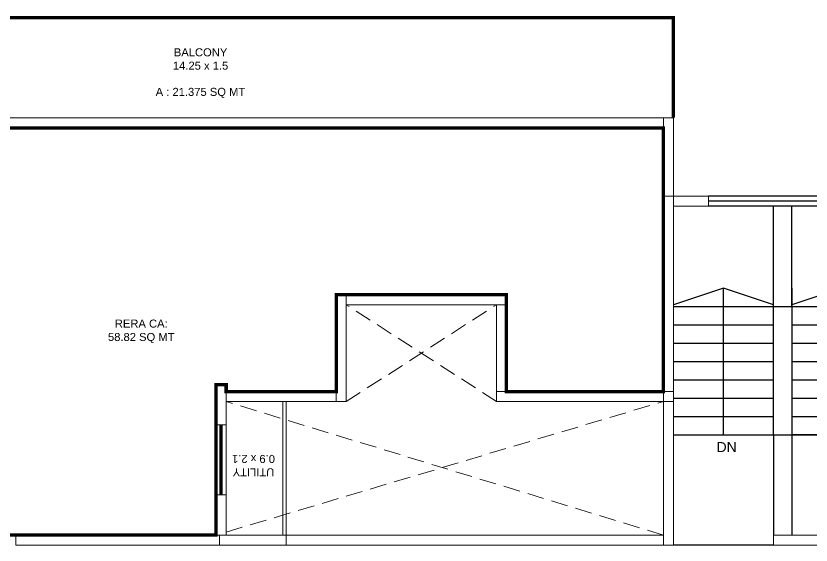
# Model space of a CAD drawing. Header units: inches. Extents: x 27644242 to 29761523, y -859349 to 216979.
# Drawn here: x 29093115 to 29105029, y -792293 to -784368 of the extents above; entities that cross this region are included whole.
import ezdxf

# ---------------------------------------------------------------- set-up
doc = ezdxf.new("R2010")
doc.units = ezdxf.units.IN
doc.header["$MEASUREMENT"] = 0
doc.linetypes.add('DASHED2', pattern=[0.375, 0.25, -0.125])
doc.linetypes.add('HIDDEN', pattern=[0.375, 0.25, -0.125])
doc.layers.get('Defpoints').update_dxf_attribs({"color": 8})
for name, color, linetype, lineweight in [('AHC-A-DUCT', 14, 'HIDDEN', 5), ('ELEVATION', 40, 'Continuous', 13), ('WALL', 7, 'Continuous', 20), ('WINDOW', 162, 'Continuous', 13)]:
    doc.layers.add(name, color=color, linetype=linetype, lineweight=lineweight)
for name, color, linetype in [('KPA Elevation Line 3', 252, 'Continuous'), ('KPA General Plan Line', 1, 'Continuous'), ('KPA Glass', 152, 'Continuous'), ('KPA Stair Line', 253, 'Continuous'), ('KPA Text', 7, 'Continuous'), ('text', 7, 'Continuous')]:
    doc.layers.add(name, color=color, linetype=linetype)
doc.styles.add('AMITS', font='arial.ttf')
doc.styles.get("Standard").update_dxf_attribs({"font": 'swiss.ttf'})

# ---------------------------------------------------------------- blocks, each defined once
blk = doc.blocks.new('A$C69BC79EC')
for p, q in [((980, 3480), (230, 3230)), ((980, 1280), (980, 3480)), ((1730, 3230), (980, 3480)), ((2755, 3480), (2005, 3230)), ((2755, 1280), (2755, 3480)), ((3505, 3230), (2755, 3480))]:
    blk.add_line(p, q)
at = {"layer": 'KPA Elevation Line 3'}
for p, q in [((1730, 1280), (1730, 3480)), ((2005, 3480), (2005, 1280)), ((1730, 3205), (2005, 3205)), ((1730, 1280), (2005, 1280))]:
    blk.add_line(p, q, dxfattribs=at)
at = {"layer": 'KPA General Plan Line'}
blk.add_line((1730, -370), (230, -370), dxfattribs=at)
at = {"layer": 'KPA Glass', "ltscale": 500}
for p, q in [((2855, 4855), (755, 4855)), ((2855, 4780), (755, 4780)), ((2855, 4705), (755, 4705))]:
    blk.add_line(p, q, dxfattribs=at)
at = {"layer": 'KPA Stair Line', "ltscale": 500}
for p, q in [((1730, 3205), (1730, 4705)), ((2005, 3205), (2005, 4705)), ((1730, 1280), (1730, -220)), ((2005, 1280), (2005, -220))]:
    blk.add_line(p, q, dxfattribs=at)
at = {"layer": 'KPA Stair Line'}
for p, q in [((230, 3205), (1730, 3205)), ((2005, 3205), (3505, 3205)), ((230, 2930), (1730, 2930)), ((2005, 2930), (3505, 2930)), ((230, 2655), (1730, 2655)), ((2005, 2655), (3505, 2655)), ((230, 2380), (1730, 2380)), ((2005, 2380), (3505, 2380)), ((230, 2105), (1730, 2105)), ((2005, 2105), (3505, 2105)), ((230, 1830), (1730, 1830)), ((2005, 1830), (3505, 1830)), ((230, 1555), (1730, 1555)), ((2005, 1555), (3505, 1555)), ((230, 1280), (1730, 1280)), ((3505, 1280), (2005, 1280)), ((2005, 1280), (3505, 1280))]:
    blk.add_line(p, q, dxfattribs=at)
at = {"layer": 'WALL', "ltscale": 500}
for p, q in [((755, 4855), (80, 4855)), ((80, -370), (80, 4855)), ((755, 4705), (755, 4855)), ((2855, 4705), (2855, 4855)), ((3655, 4855), (2855, 4855)), ((3655, 4855), (3655, -370)), ((755, 4705), (230, 4705)), ((230, -370), (230, 4705)), ((3505, 4705), (2855, 4705)), ((3505, 4705), (3505, -220)), ((1730, -220), (3505, -220)), ((1730, -220), (1730, -370)), ((80, -370), (230, -370)), ((1730, -370), (3655, -370))]:
    blk.add_line(p, q, dxfattribs=at)
at = {"layer": 'KPA Text', "extrusion": (-0.021168, 5.594e-15, 0.999776)}
for s, p in [('DN', (-1023, 877, -18)), ('UP', (-1035, 2659, -55))]:
    blk.add_text(s, height=150, rotation=90, dxfattribs=at).set_placement(p)

msp = doc.modelspace()

# ---------------------------------------------------------------- linework, layer by layer
at = {"layer": 'AHC-A-DUCT', "linetype": 'DASHED2', "ltscale": 1000}
for p, q in [((29098065, -790142.7), (29100314.8, -788692.5)), ((29100314.8, -790142.7), (29098065, -788692.7)), ((29100314.8, -790142.7), (29098065, -788692.7)), ((29098065, -790142.7), (29100314.8, -788692.7)), ((29096265.2, -792098), (29102815, -790142.7)), ((29102815, -792142.8), (29096265.2, -790142.7))]:
    msp.add_line(p, q, dxfattribs=at)
at = {"layer": 'Defpoints', "ltscale": 500}
msp.add_lwpolyline([(29096115.2, -792142.7, 50, 50, 0), (29096115.2, -789892.7, 50, 50, 0), (29096265.2, -789892.7, 50, 50, 0), (29096265.2, -789992.7, 50, 50, 0), (29097915, -789992.7, 50, 50, 0), (29097915, -788542.7, 50, 50, 0), (29100464.8, -788542.7, 50, 50, 0), (29100464.8, -789992.7, 50, 50, 0), (29102815.2, -789992.7, 50, 50, 0), (29102814.7, -786046.2, 50, 50, 0), (29088714.6, -786044.8, 50, 50, 0), (29088714.8, -788542.6, 50, 50, 0), (29089915.3, -788542.7, 50, 50, 0), (29089915.3, -789992.7, 50, 50, 0), (29092115, -789992.7, 50, 50, 0), (29092115, -792142.7, 50, 50, 0), (29096115.2, -792142.7, 50, 50, 0)], format="xyseb", dxfattribs=at)
at = {"layer": 'ELEVATION', "ltscale": 500}
msp.add_line((29097165.2, -790142.7), (29097165.2, -792142.7), dxfattribs=at)
at = {"layer": 'ELEVATION', "ltscale": 500, "const_width": 50}
msp.add_lwpolyline([(29032715.1, -785892.7), (29032715.1, -784392.7), (29102965, -784392.6), (29102965, -785892.6)], dxfattribs=at)
at = {"layer": 'ELEVATION', "ltscale": 500}
for points in [[(29102965, -785892.6), (29102965, -784392.6), (29088715.1, -784394.5), (29088715.1, -785894.6)], [(29096265.2, -790142.7), (29096265.2, -790142.7), (29097115.2, -790142.7), (29097115.2, -792142.7), (29096265.2, -792142.7), (29096265.2, -790142.7)]]:
    msp.add_lwpolyline(points, dxfattribs=at)
at = {"layer": 'WALL', "ltscale": 500}
for p, q in [((29097915.2, -788542.7), (29098015.2, -788542.7)), ((29100464.8, -789992.7), (29100464.8, -788542.7, 0)), ((29100314.8, -789992.7), (29100314.8, -788692.7)), ((29096115.2, -790492.7), (29096265.2, -790492.7)), ((29096115.2, -791542.7), (29096115.2, -792142.7)), ((29096115.2, -791542.7), (29096265.2, -791542.7)), ((29096265.2, -791542.7), (29096265.2, -792142.7))]:
    msp.add_line(p, q, dxfattribs=at)
at = {"layer": 'WALL', "color": 7, "ltscale": 500}
for points in [[(29102815, -786046.5), (29074465.1, -786042.6), (29074465.1, -785892.6), (29102815, -785896.5)], [(29096265.2, -790142.7), (29097915, -790142.7), (29097915, -789992.7), (29096265.2, -789992.7)]]:
    msp.add_lwpolyline(points, dxfattribs=at)
msp.add_lwpolyline([(29102965, -785892.7), (29102815, -785892.7), (29102815, -789992.7), (29102965, -789992.7)], close=True, dxfattribs=at)
at = {"layer": 'WALL', "ltscale": 500}
for points in [[(29097915, -790142.7), (29098065, -790142.7), (29098065, -788542.7), (29097915, -788542.7)], [(29098065, -788542.7), (29098065, -788692.7), (29100464.8, -788692.7), (29100464.8, -788542.7)], [(29096115.2, -790492.7), (29096265.2, -790492.7), (29096265.2, -789892.7), (29096115.2, -789892.7)], [(29102964.9, -789992.7), (29100314.8, -789992.7), (29100314.8, -790142.7), (29102964.9, -790142.7)], [(29093115, -792292.7), (29097165.2, -792292.7), (29097165.2, -792142.7), (29093115, -792142.7)], [(29096165.3, -792292.7), (29102815, -792292.7), (29102815, -792142.8), (29096165.3, -792142.8)]]:
    msp.add_lwpolyline(points, close=True, dxfattribs=at)
msp.add_lwpolyline([(29098065, -788692.7), (29100314.8, -788692.7), (29100314.8, -790142.7), (29102815, -790142.7), (29102815, -792142.8), (29096265.2, -792142.8), (29096265.2, -790142.7), (29098065, -790142.7), (29098065, -788692.7)], dxfattribs=at)
at = {"layer": 'WINDOW', "ltscale": 500, "const_width": 50}
msp.add_lwpolyline([(29096190.2, -791542.7), (29096190.2, -790492.7)], dxfattribs=at)

# ---------------------------------------------------------------- block references
at = {"ltscale": 500, "rotation": 359.9999999999999}
msp.add_blockref('A$C69BC79EC', (29102735, -791922.9), dxfattribs=at)

# ---------------------------------------------------------------- texts
at = {"layer": 'text', "ltscale": 100, "char_height": 120, "width": 1715.235, "style": 'AMITS'}
for s, insert, attachment_point in [('\\pxqc;BALCONY\\P14.25 x 1.5', (29096739.4, -784852.8), 3), ('\\pxqc;A : 21.375 SQ MT', (29096737.6, -785445.2), 3), ('\\pxqc;RERA CA: \\P58.82 SQ MT', (29094135.2, -788915.8), 1)]:
    msp.add_mtext(s, dxfattribs=dict(at, insert=insert, attachment_point=attachment_point))
at = {"layer": 'text', "ltscale": 100, "insert": (29097532.5, -790940.9), "char_height": 120, "width": 1715.235, "attachment_point": 7, "rotation": 180, "style": 'AMITS'}
msp.add_mtext('\\pxqc;UTILITY\\P0.9 x 2.1', dxfattribs=at)

doc.saveas('drawing.dxf')
